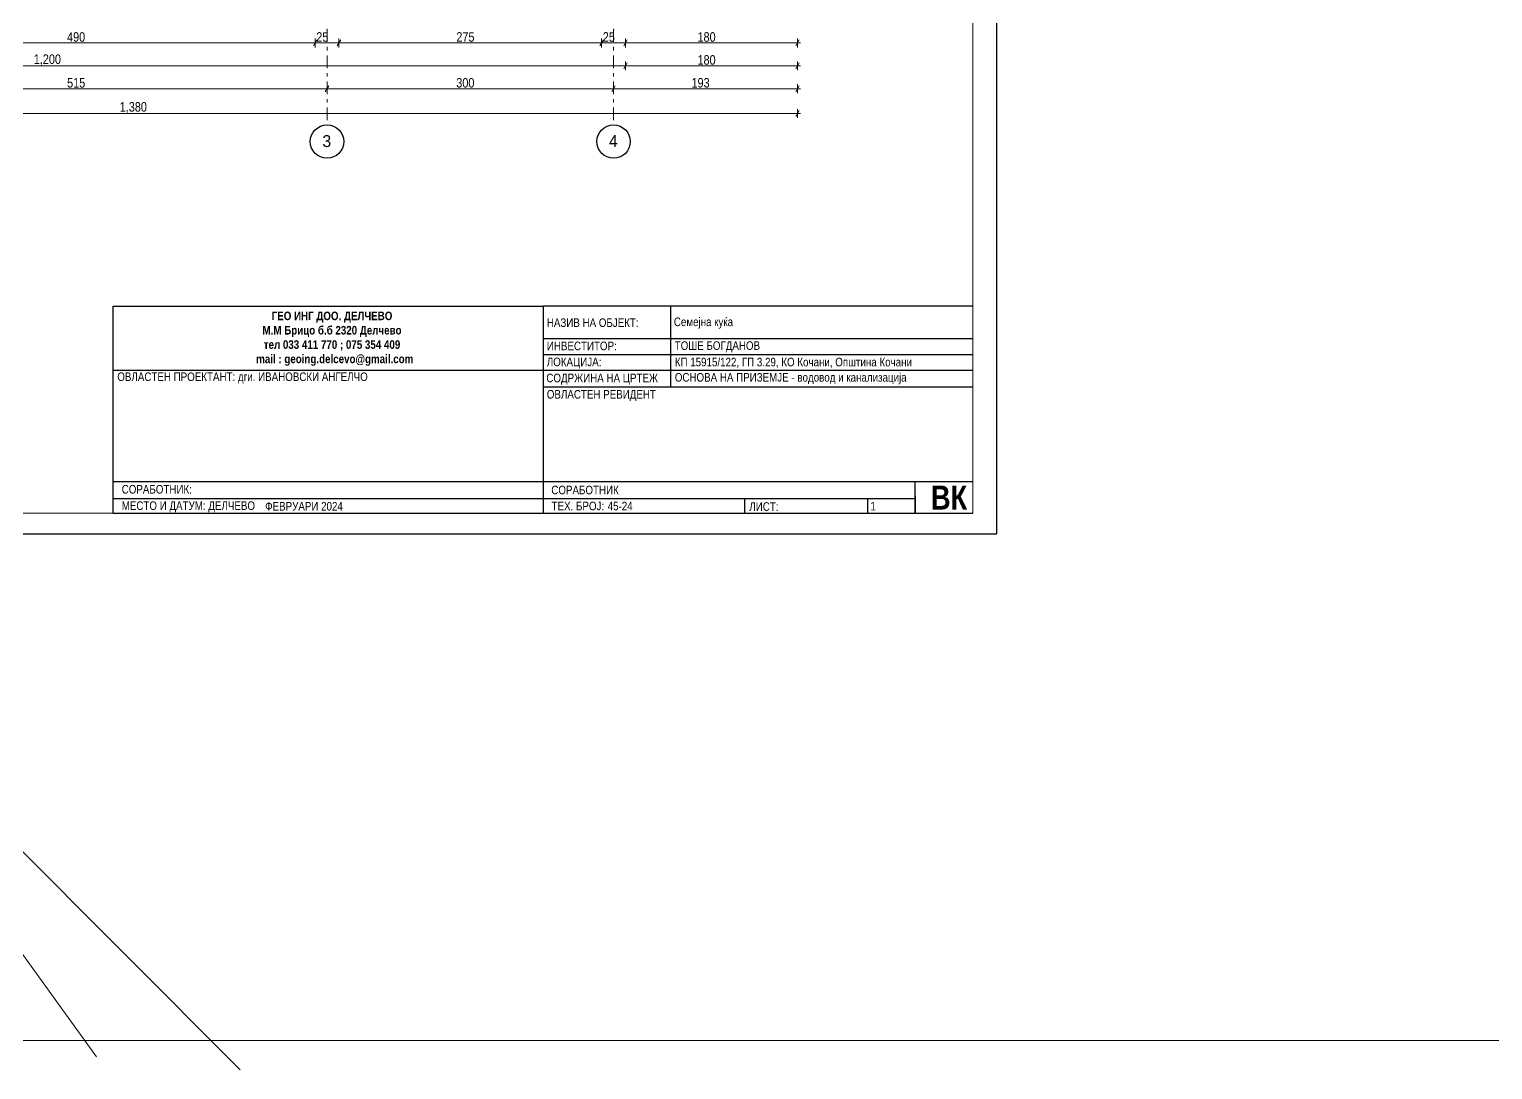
# Model space of a CAD drawing. Extents: x 19704 to 238216, y -31136 to 55916.
# Drawn here: x 65670 to 80992, y -3384 to 7504 of the extents above; entities that cross this region are included whole.
import ezdxf

# ---------------------------------------------------------------- set-up
doc = ezdxf.new("R2010")
doc.units = 0
doc.header["$LTSCALE"] = 5
doc.header["$MEASUREMENT"] = 0
doc.linetypes.add('- Двойно прекъснати линии', pattern=[1093.611073, 529.166651, -211.666656, 141.111112, -211.666656])
for name, color, linetype in [('4 _ - Фрагмент - Разрез.2D Elements', 7, 'Continuous'), ('4 _ - Фрагмент - Чертежи.2D Elements', 7, 'Continuous'), ('6 _ - Конструктивни оси.Dimensioning', 7, 'Continuous'), ('7 _ - Основни елементи.2D Elements', 7, 'Continuous')]:
    doc.layers.add(name, color=color, linetype=linetype)
doc.layers.add('6 _ - Размери - Основни.Dimensioning', color=7, linetype='Continuous', true_color=0x7a7a7a)
doc.layers.add('dimenzija', color=7, linetype='Continuous', lineweight=13)
doc.styles.add('GENERATED_STYLE_4', font='arial.ttf')
doc.styles.add('GENERATED_STYLE_5', font='arialbd.ttf')
doc.styles.add('GENERATED_STYLE_6', font='Cambria Math.ttf')

# ---------------------------------------------------------------- blocks, each defined once
blk = doc.blocks.new('ANTETKA')
at = {"layer": '4 _ - Фрагмент - Чертежи.2D Elements', "linetype": 'Continuous', "lineweight": 25, "ltscale": 0.01}
for p, q in [((76355, 4608), (71861, 4608)), ((71861, 2441), (71861, 4608)), ((71861, 3762), (76355, 3762)), ((73965, 2593), (73965, 2441)), ((75252, 2593), (75252, 2441))]:
    blk.add_line(p, q, dxfattribs=at)
at = {"layer": '4 _ - Фрагмент - Чертежи.2D Elements', "linetype": 'Continuous', "lineweight": 25, "ltscale": 0.01, "flags": 128}
for points in [[(67355, 4608), (71861, 4608)], [(67355, 2441), (67355, 4608), (71861, 4608)], [(73189, 4608), (73189, 3762)], [(71861, 4267), (76355, 4267)], [(71861, 4102), (76355, 4102)], [(67355, 3937), (71861, 3937)], [(71861, 3937), (76355, 3937)], [(67355, 2773), (76355, 2773)], [(75752, 2623), (75752, 2441), (75752, 2773)], [(67355, 2593), (75752, 2593)], [(67355, 2441), (76355, 2441)]]:
    blk.add_lwpolyline(points, dxfattribs=at)
at = {"layer": '4 _ - Фрагмент - Разрез.2D Elements', "linetype": 'Continuous', "lineweight": 35}
for s, insert, char_height, attachment_point, style in [('\\A1;\\pxqc;{\\fCentury Gothic|b1|i0|c204|p34;\\W0.85;ГЕО ИНГ ДОО. ДЕЛЧЕВО\\PМ.М Брицо б.б 2320 Делчево \\Pтел 033 411 770 ; 075 354 409 \\P  mail : geoing.delcevo@gmail.com}', (69646, 4266), 90, 5, 'GENERATED_STYLE_5'), ('\\A1;{\\W0.850000x;\\pql;\\fCentury Gothic|b0|i0|c204|p34;НАЗИВ НА ОБЈЕКТ:}', (71895, 4433), 90, 4, 'GENERATED_STYLE_4'), ('\\A1;{\\W0.850000x;\\pql;\\fCentury Gothic|b0|i0|c204|p34;Семејна куќа}', (73225, 4429), 90, 4, 'GENERATED_STYLE_4'), ('\\A1;{\\W0.850000x;\\pql;\\fCentury Gothic|b0|i0|c204|p34;ИНВЕСТИТОР:}', (71895, 4190), 90, 4, 'GENERATED_STYLE_4'), ('\\A1;{\\W0.850000x;\\pql;\\fCentury Gothic|b0|i0|c204|p34;ТОШЕ БОГДАНОВ}', (73234, 4181), 90, 4, 'GENERATED_STYLE_4'), ('\\A1;{\\W0.850000x;\\pql;\\fCentury Gothic|b0|i0|c204|p34;ЛОКАЦИЈА:}', (71895, 4010), 90, 4, 'GENERATED_STYLE_4'), ('\\A1;\\pxql;{\\fCentury Gothic|b0|i0|c204|p34;\\W0.85;КП 15915\\fCentury Gothic|b0|i0|c0|p34;/122\\fCentury Gothic|b0|i0|c204|p34;, ГП 3.29, КО Кочани, Општина Кочани}', (73235, 4013), 90, 4, 'GENERATED_STYLE_4'), ('\\A1;{\\W0.850000x;\\pql;\\fCentury Gothic|b0|i0|c204|p34;СОДРЖИНА НА ЦРТЕЖ}', (71890, 3842), 90, 4, 'GENERATED_STYLE_4'), ('\\A1;\\pxql;{\\fCentury Gothic|b0|i0|c204|p34;\\W0.85;ОСНОВА НА ПРИЗЕМЈЕ - водовод и канализација}', (73235, 3848), 90, 4, 'GENERATED_STYLE_4'), ('\\A1;{\\W0.850000x;\\pql;\\fCentury Gothic|b0|i0|c204|p34;ОВЛАСТЕН РЕВИДЕНТ\\P\\pqc;\\fCentury Gothic|b0|i0|c204|p34;}', (71895, 3671), 90, 4, 'GENERATED_STYLE_4'), ('\\A1;{\\W0.850000x;\\pql;\\fCentury Gothic|b0|i0|c204|p34;СОРАБОТНИК:}', (67444, 2690), 90, 4, 'GENERATED_STYLE_4'), ('\\A1;{\\W0.850000x;\\pql;\\fCentury Gothic|b0|i0|c204|p34;СОРАБОТНИК}', (71942, 2682), 90, 4, 'GENERATED_STYLE_4'), ('\\A1;\\pxql;{\\fCentury Gothic|b1|i0|c204|p34;\\W0.85;ВК}', (75917, 2603), 250, 4, 'GENERATED_STYLE_5'), ('\\A1;{\\W0.850000x;\\pql;\\fCentury Gothic|b0|i0|c204|p34;МЕСТО И ДАТУМ: ДЕЛЧЕВО}', (67444, 2506), 90, 4, 'GENERATED_STYLE_4'), ('\\A1;{\\W0.850000x;\\pql;\\fCentury Gothic|b0|i0|c204|p34;ФЕВРУАРИ 2024\\P\\pql;\\fCentury Gothic|b0|i0|c204|p34;}', (68946, 2512), 90, 4, 'GENERATED_STYLE_4'), ('\\A1;{\\W0.850000x;\\pql;\\fCentury Gothic|b0|i0|c204|p34;ТЕХ. БРОЈ: }', (71945, 2515), 90, 4, 'GENERATED_STYLE_4'), ('\\A1;{\\W0.850000x;\\pql;\\fCentury Gothic|b0|i0|c204|p34;45-24\\P\\pql;\\fCentury Gothic|b0|i0|c204|p34;}', (72532, 2514), 90, 4, 'GENERATED_STYLE_4'), ('\\A1;{\\W0.850000x;\\pql;\\fCentury Gothic|b0|i0|c204|p34;ЛИСТ: }', (74015, 2509), 90, 4, 'GENERATED_STYLE_4')]:
    blk.add_mtext(s, dxfattribs=dict(at, insert=insert, char_height=char_height, attachment_point=attachment_point, style=style))
at = {"layer": '4 _ - Фрагмент - Разрез.2D Elements', "linetype": 'Continuous', "lineweight": 35, "insert": (67398, 3855), "char_height": 90, "width": 4644.67, "attachment_point": 4, "style": 'GENERATED_STYLE_4'}
blk.add_mtext('\\A1;\\pxql;{\\fCentury Gothic|b0|i0|c204|p34;\\W0.85;ОВЛАСТЕН ПРОЕКТАНТ: дги. ИВАНОВСКИ АНГЕЛЧО}', dxfattribs=at)

msp = doc.modelspace()

# ---------------------------------------------------------------- linework, layer by layer
at = {"layer": '4 _ - Фрагмент - Чертежи.2D Elements', "linetype": 'Continuous', "lineweight": 25, "ltscale": 0.01}
msp.add_lwpolyline([(54801.4, 2225.4), (75801.4, 2225.4), (75801.4, 17075.4)], dxfattribs=at)
at = {"layer": '6 _ - Конструктивни оси.Dimensioning', "linetype": '- Двойно прекъснати линии', "lineweight": 13, "ltscale": 0.05}
for p, q in [((68787, 7503.9), (68787, 6503.9)), ((71787, 7503.9), (71787, 6503.9))]:
    msp.add_line(p, q, dxfattribs=at)
at = {"layer": '6 _ - Конструктивни оси.Dimensioning', "linetype": 'Continuous', "lineweight": 25, "ltscale": 0.01}
for centre in [(68787, 6328.9), (71787, 6328.9)]:
    msp.add_circle(centre, 175, dxfattribs=at)
at = {"layer": '6 _ - Конструктивни оси.Dimensioning', "linetype": '- Двойно прекъснати линии', "lineweight": 13, "ltscale": 0.01}
for p in [(68787, 7503.9), (68787, 7503.9), (71787, 7503.9), (71787, 7503.9)]:
    msp.add_point(p, dxfattribs=at)
at = {"layer": '6 _ - Размери - Основни.Dimensioning', "linetype": 'Continuous', "lineweight": 20, "ltscale": 0.01}
for p, q in [((68662.3, 7361.9), (63760, 7361.9)), ((68644.3, 7330.6), (68680.3, 7393.1)), ((68662.3, 7408.7), (68662.3, 7315)), ((68912.3, 7361.9), (68662.3, 7361.9)), ((68894.3, 7330.6), (68930.3, 7393.1)), ((68912.3, 7408.7), (68912.3, 7315)), ((71662.3, 7361.9), (68912.3, 7361.9)), ((71644.3, 7330.6), (71680.3, 7393.1)), ((71662.3, 7408.7), (71662.3, 7315)), ((71912.3, 7361.9), (71662.3, 7361.9)), ((71894.3, 7330.6), (71930.3, 7393.1)), ((71912.3, 7408.7), (71912.3, 7315)), ((73712.3, 7361.9), (71912.3, 7361.9)), ((73694.3, 7330.6), (73730.3, 7393.1)), ((73712.3, 7408.7), (73712.3, 7315)), ((73742.9, 7361.9), (73712.3, 7361.9)), ((71912.3, 7121.6), (59912.3, 7121.6)), ((71894.3, 7090.3), (71930.3, 7152.8)), ((71912.3, 7168.5), (71912.3, 7074.7)), ((73712.3, 7121.6), (71912.3, 7121.6)), ((73694.3, 7090.3), (73730.3, 7152.8)), ((73712.3, 7168.5), (73712.3, 7074.7)), ((73742.9, 7121.6), (73712.3, 7121.6)), ((68768.9, 6850.9), (68805, 6913.4)), ((68787, 6929), (68787, 6835.3)), ((71768.9, 6850.9), (71805, 6913.4)), ((71787, 6929), (71787, 6835.3)), ((73694.3, 6850.9), (73730.3, 6913.4)), ((73712.3, 6929), (73712.3, 6835.3)), ((68787, 6882.2), (63637, 6882.2)), ((71787, 6882.2), (68787, 6882.2)), ((73712.3, 6882.2), (71787, 6882.2)), ((73742.9, 6882.2), (73712.3, 6882.2)), ((73712.3, 6622.5), (59912.3, 6622.5)), ((73694.3, 6591.3), (73730.3, 6653.8)), ((73712.3, 6669.4), (73712.3, 6575.7)), ((73742.9, 6622.5), (73712.3, 6622.5))]:
    msp.add_line(p, q, dxfattribs=at)
at = {"layer": '7 _ - Основни елементи.2D Elements', "linetype": 'Continuous', "lineweight": 20, "ltscale": 0.2, "flags": 128}
msp.add_lwpolyline([(56051.4, 16863.5), (75548.8, 16863.5), (75548.8, 2441), (56051.4, 2441)], close=True, dxfattribs=at)
at = {"layer": 'dimenzija', "color": 3, "ltscale": 50}
msp.add_lwpolyline([(44642, 20089), (132042.5, 20089), (132042.5, -3079), (44642, -3079)], close=True, dxfattribs=at)
at = {"layer": 'dimenzija', "ltscale": 50}
for points in [[(64236.5, 258.9), (67879.2, -3383.8)], [(61600.5, -2087.4), (65536.2, -2087.4), (66372.8, -3247.9)]]:
    msp.add_lwpolyline(points, dxfattribs=at)

# ---------------------------------------------------------------- block references
msp.add_blockref('ANTETKA', (-806.6, 0))

# ---------------------------------------------------------------- texts
at = {"layer": '4 _ - Фрагмент - Разрез.2D Elements', "linetype": 'Continuous', "lineweight": 35, "insert": (74476, 2513.4), "char_height": 90, "attachment_point": 4, "style": 'GENERATED_STYLE_4'}
msp.add_mtext('\\A1;{\\W0.850000x;\\pql;\\fCentury Gothic|b0|i0|c204|p34;1}', dxfattribs=at)
at = {"layer": '6 _ - Конструктивни оси.Dimensioning', "linetype": 'Continuous', "lineweight": 13, "char_height": 125, "attachment_point": 1, "style": 'GENERATED_STYLE_6'}
for s, insert in [('\\A1;{\\pql;\\pt0;\\fCentury Gothic|b0|i0|c0|p34;3}', (68738.1, 6396.4)), ('\\A1;{\\pql;\\pt0;\\fCentury Gothic|b0|i0|c0|p34;4}', (71738.1, 6396.4))]:
    msp.add_mtext(s, dxfattribs=dict(at, insert=insert))
at = {"layer": '6 _ - Размери - Основни.Dimensioning', "linetype": 'Continuous', "lineweight": 35, "char_height": 100, "attachment_point": 7, "style": 'GENERATED_STYLE_6'}
for s, insert in [('\\A1;{\\W0.850000x;\\pql;\\fCentury Gothic|b0|i0|c0|p34;490}', (66064.9, 7372.1)), ('\\A1;{\\W0.850000x;\\pql;\\fCentury Gothic|b0|i0|c0|p34;25}', (68674.3, 7372.1)), ('\\A1;{\\W0.850000x;\\pql;\\fCentury Gothic|b0|i0|c0|p34;275}', (70141.1, 7372.1)), ('\\A1;{\\W0.850000x;\\pql;\\fCentury Gothic|b0|i0|c0|p34;25}', (71674.3, 7372.1)), ('\\A1;{\\W0.850000x;\\pql;\\fCentury Gothic|b0|i0|c0|p34;180}', (72666.1, 7372.1)), ('\\A1;{\\W0.850000x;\\pql;\\fCentury Gothic|b0|i0|c0|p34;1,200}', (65716.9, 7122.5)), ('\\A1;{\\W0.850000x;\\pql;\\fCentury Gothic|b0|i0|c0|p34;180}', (72666.1, 7131.8)), ('\\A1;{\\W0.850000x;\\pql;\\fCentury Gothic|b0|i0|c0|p34;515}', (66065.7, 6892.4)), ('\\A1;{\\W0.850000x;\\pql;\\fCentury Gothic|b0|i0|c0|p34;300}', (70140.7, 6892.4)), ('\\A1;{\\W0.850000x;\\pql;\\fCentury Gothic|b0|i0|c0|p34;193}', (72603.4, 6892.4)), ('\\A1;{\\W0.850000x;\\pql;\\fCentury Gothic|b0|i0|c0|p34;1,380}', (66616.9, 6623.5))]:
    msp.add_mtext(s, dxfattribs=dict(at, insert=insert))

doc.saveas('drawing.dxf')
